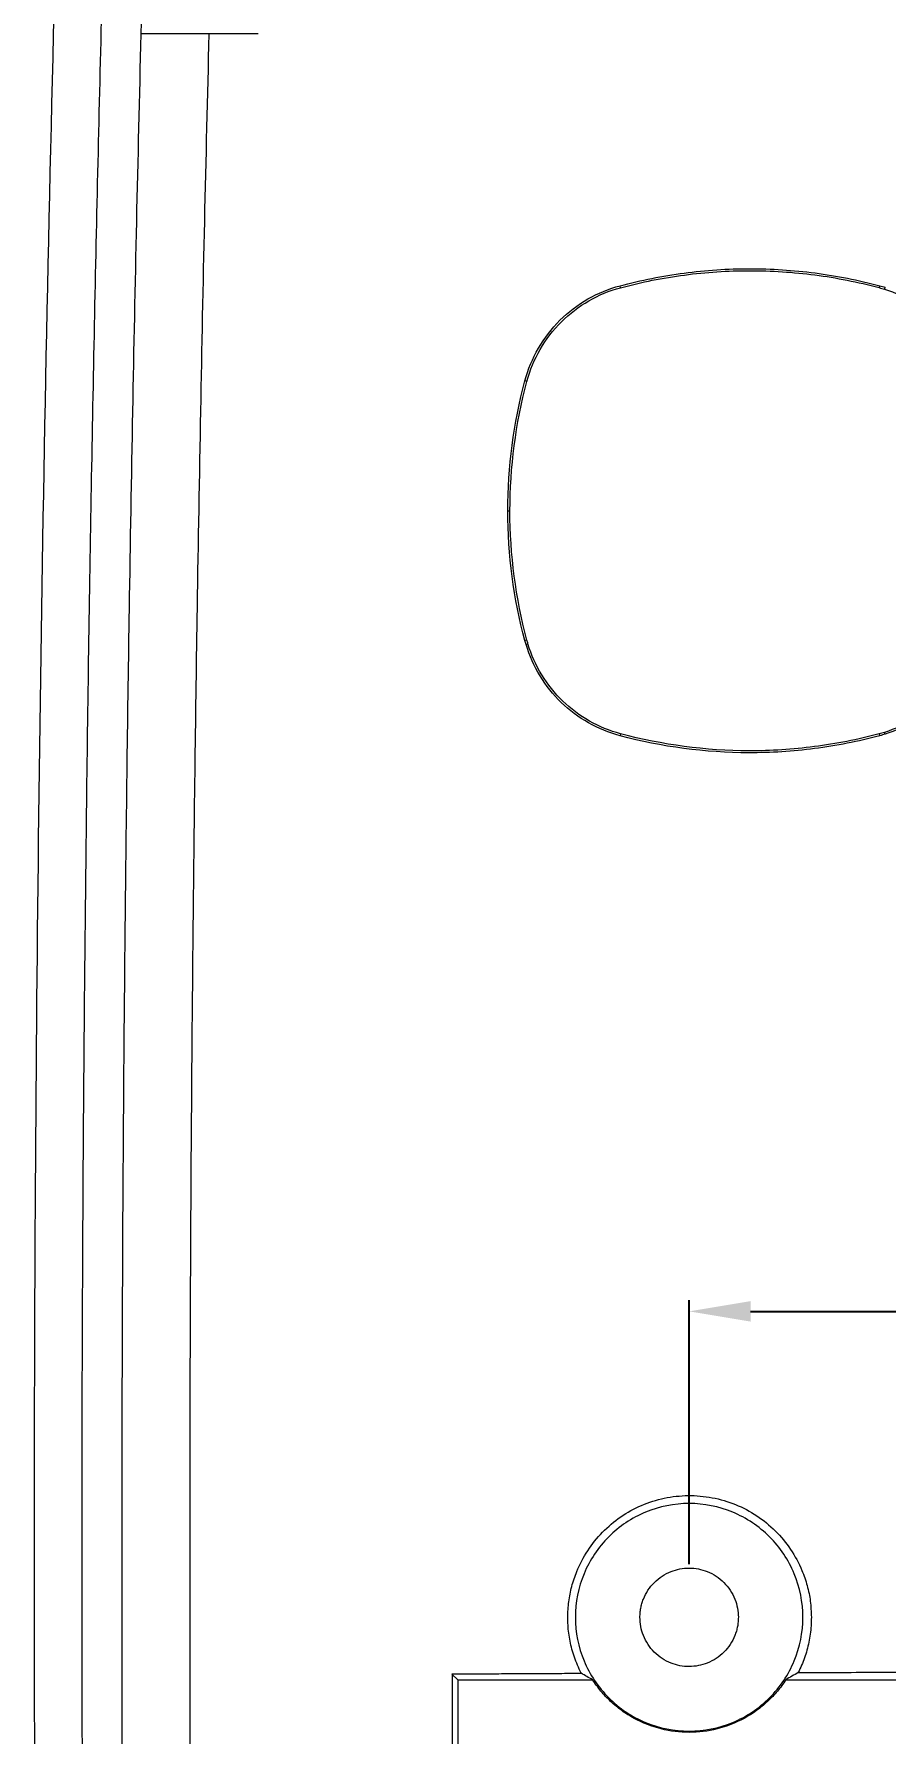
# Model space of a CAD drawing. Header units: inches. Extents: x 1631 to 3663, y 1126 to 1454.
# Drawn here: x 1882.42 to 1896.26, y 1294.37 to 1322 of the extents above; entities that cross this region are included whole.
import ezdxf

# ---------------------------------------------------------------- set-up
doc = ezdxf.new("R2010")
doc.units = ezdxf.units.IN
doc.header["$LTSCALE"] = 15
doc.styles.get("Standard").update_dxf_attribs({"font": 'txt', "bigfont": 'gbcbig.shx'})
doc.dimstyles.new('3', dxfattribs={"dimtxt": 3, "dimasz": 1, "dimexe": 0.18, "dimexo": 0.0625, "dimgap": 0.09, "dimtad": 0, "dimdsep": 46, "dimtxsty": 'Standard', "dimcen": 1, "dimclrd": 3, "dimclre": 3, "dimadec": 0, "dimazin": 2, "dimtfac": 1, "dimtofl": 0, "dimtmove": 0, "dimatfit": 3, "dimfxl": 1, "dimtolj": 1, "dimtzin": 0, "dimarcsym": 0})

# ---------------------------------------------------------------- blocks, each defined once
blk = doc.blocks.new('*D287')
at = {"color": 3, "lineweight": -2}
for p, q in [((1893.074, 1297.129), (1893.074, 1301.42)), ((1894.074, 1301.24), (1898.444, 1301.24)), ((1914.994, 1301.24), (1910.624, 1301.24)), ((1915.994, 1299.896), (1915.994, 1301.42))]:
    blk.add_line(p, q, dxfattribs=at)
at = {"color": 3}
for points in [[(1894.074, 1301.406), (1894.074, 1301.073), (1893.074, 1301.24)], [(1914.994, 1301.406), (1914.994, 1301.073), (1915.994, 1301.24)]]:
    blk.add_solid(points, dxfattribs=at)
at = {"layer": 'Defpoints', "color": 0}
for p in [(1915.994, 1301.24), (1915.994, 1299.834), (1893.074, 1297.067)]:
    blk.add_point(p, dxfattribs=at)
at = {"color": 0, "insert": (1904.534, 1301.24), "char_height": 3, "attachment_point": 5}
blk.add_mtext('\\A1;22.92', dxfattribs=at)

msp = doc.modelspace()

# ---------------------------------------------------------------- linework, layer by layer
at = {"color": 7, "linetype": 'Continuous', "lineweight": 15}
for p, q in [((1884.663, 1322.002), (1884.162, 1322.002)), ((1885.764, 1322.002), (1884.663, 1322.002)), ((1886.062, 1322.002), (1885.764, 1322.002)), ((1891.959, 1317.878), (1891.951, 1317.91)), ((1896.173, 1317.91), (1896.164, 1317.879)), ((1890.435, 1316.354), (1890.403, 1316.363)), ((1890.126, 1314.252), (1890.16, 1314.252)), ((1890.435, 1312.151), (1890.403, 1312.142)), ((1890.421, 1312.079), (1890.453, 1312.088)), ((1891.96, 1310.627), (1891.951, 1310.595)), ((1896.164, 1310.626), (1896.173, 1310.596)), ((1896.26, 1310.621), (1896.25, 1310.651)), ((1889.217, 1295.345), (1889.313, 1295.252)), ((1889.313, 1295.252), (1889.313, 1287.357)), ((1889.313, 1295.252), (1891.503, 1295.252)), ((1894.645, 1295.252), (1914.492, 1295.252))]:
    msp.add_line(p, q, dxfattribs=at)
for points, knots in [([(1883.835, 1349.214), (1883.388, 1341.278), (1883.055, 1333.321), (1882.708, 1321.373), (1882.618, 1317.388), (1882.487, 1309.415), (1882.446, 1305.427), (1882.421, 1299.424), (1882.418, 1297.42), (1882.426, 1293.401), (1882.436, 1291.386), (1882.476, 1287.354), (1882.506, 1285.336), (1882.569, 1282.307), (1882.593, 1281.295), (1882.648, 1279.281), (1882.68, 1278.277), (1882.784, 1275.278), (1882.868, 1273.294), (1883.069, 1269.364), (1883.185, 1267.419), (1883.453, 1263.571), (1883.603, 1261.668), (1883.856, 1258.852), (1883.945, 1257.926), (1884.128, 1256.104), (1884.224, 1255.207), (1884.322, 1254.324)], [0, 0, 0, 0, 0.25, 0.25, 0.375, 0.375, 0.5, 0.5, 0.5625, 0.5625, 0.625, 0.625, 0.6875, 0.6875, 0.71875, 0.71875, 0.75, 0.75, 0.8125, 0.8125, 0.875, 0.875, 0.9375, 0.9375, 0.96875, 0.96875, 1, 1, 1, 1]), ([(1885.085, 1254.592), (1885.062, 1254.802), (1885.015, 1255.222), (1884.946, 1255.857), (1884.879, 1256.493), (1884.813, 1257.131), (1884.749, 1257.772), (1884.686, 1258.415), (1884.624, 1259.061), (1884.565, 1259.71), (1884.506, 1260.36), (1884.449, 1261.013), (1884.394, 1261.668), (1884.34, 1262.324), (1884.287, 1262.981), (1884.236, 1263.639), (1884.14, 1264.91), (1884.008, 1266.813), (1883.851, 1269.372), (1883.713, 1271.964), (1883.576, 1274.96), (1883.45, 1278.401), (1883.344, 1282.274), (1883.27, 1286.265), (1883.215, 1291.023), (1883.197, 1295.778), (1883.203, 1300.458), (1883.226, 1304.835), (1883.274, 1309.672), (1883.354, 1314.959), (1883.464, 1320.232), (1883.598, 1325.326), (1883.755, 1330.243), (1883.93, 1334.993), (1884.132, 1339.731), (1884.356, 1344.447), (1884.528, 1347.579), (1884.613, 1349.14)], [0, 0, 0, 0, 0.007523, 0.015007, 0.022456, 0.029874, 0.037264, 0.044629, 0.051973, 0.059298, 0.066604, 0.07389, 0.081155, 0.088398, 0.095618, 0.102813, 0.109985, 0.13712, 0.164355, 0.19167, 0.219097, 0.258465, 0.299115, 0.339705, 0.38269, 0.447367, 0.488232, 0.529308, 0.584817, 0.640392, 0.695832, 0.750987, 0.80095, 0.850952, 0.900877, 0.950602, 1, 1, 1, 1]), ([(1883.963, 1283.999), (1883.957, 1284.329), (1883.945, 1284.994), (1883.928, 1286.001), (1883.913, 1287.025), (1883.9, 1288.067), (1883.888, 1289.127), (1883.878, 1290.205), (1883.862, 1292.311), (1883.849, 1295.561), (1883.851, 1299.229), (1883.863, 1302.364), (1883.884, 1305.768), (1883.92, 1309.22), (1883.973, 1312.891), (1884.024, 1315.825), (1884.087, 1318.939), (1884.137, 1320.985), (1884.162, 1322.002)], [0, 0, 0, 0, 0.025819, 0.052107, 0.078868, 0.106104, 0.133817, 0.16201, 0.190685, 0.299144, 0.417556, 0.479799, 0.54673, 0.686714, 0.753098, 0.837741, 0.919324, 1, 1, 1, 1]), ([(1885.263, 1322.002), (1885.238, 1320.987), (1885.187, 1318.944), (1885.124, 1315.835), (1885.073, 1312.905), (1885.02, 1309.238), (1884.985, 1305.79), (1884.963, 1302.387), (1884.951, 1299.25), (1884.949, 1295.581), (1884.963, 1292.058), (1884.985, 1289.422), (1885.006, 1287.568), (1885.031, 1285.767), (1885.053, 1284.583), (1885.064, 1284.001)], [0, 0, 0, 0, 0.080513, 0.162018, 0.246558, 0.312814, 0.452671, 0.519625, 0.58186, 0.700364, 0.808898, 0.858805, 0.907282, 0.954342, 1, 1, 1, 1]), ([(1891.951, 1317.91), (1892.293, 1318.001), (1892.64, 1318.07), (1893.344, 1318.163), (1893.7, 1318.187), (1894.411, 1318.187), (1894.769, 1318.164), (1895.476, 1318.072), (1895.826, 1318.002), (1896.173, 1317.91)], [0, 0, 0, 0, 0.25, 0.25, 0.5, 0.5, 0.75, 0.75, 1, 1, 1, 1]), ([(1891.959, 1317.878), (1892.301, 1317.969), (1892.647, 1318.038), (1893.349, 1318.131), (1893.703, 1318.154), (1894.412, 1318.155), (1894.768, 1318.132), (1895.472, 1318.04), (1895.82, 1317.971), (1896.164, 1317.879)], [0, 0, 0, 0, 0.25, 0.25, 0.5, 0.5, 0.75, 0.75, 1, 1, 1, 1]), ([(1890.403, 1316.363), (1890.453, 1316.55), (1890.526, 1316.727), (1890.72, 1317.06), (1890.839, 1317.213), (1891.108, 1317.484), (1891.263, 1317.601), (1891.591, 1317.788), (1891.767, 1317.861), (1891.951, 1317.91)], [0, 0, 0, 0, 0.25, 0.25, 0.5, 0.5, 0.75, 0.75, 1, 1, 1, 1]), ([(1890.435, 1316.354), (1890.484, 1316.538), (1890.556, 1316.712), (1890.746, 1317.039), (1890.863, 1317.191), (1891.128, 1317.457), (1891.281, 1317.573), (1891.604, 1317.757), (1891.778, 1317.83), (1891.959, 1317.878)], [0, 0, 0, 0, 0.25, 0.25, 0.5, 0.5, 0.75, 0.75, 1, 1, 1, 1]), ([(1896.26, 1317.884), (1896.259, 1317.882), (1896.257, 1317.877), (1896.255, 1317.869), (1896.252, 1317.862), (1896.251, 1317.856), (1896.251, 1317.854)], [0, 0, 0, 0, 0.252571, 0.503419, 0.752569, 1, 1, 1, 1]), ([(1896.251, 1317.854), (1896.425, 1317.799), (1896.589, 1317.724), (1896.895, 1317.533), (1897.039, 1317.418), (1897.287, 1317.158), (1897.396, 1317.011), (1897.574, 1316.697), (1897.641, 1316.53), (1897.688, 1316.353)], [0, 0, 0, 0, 0.25, 0.25, 0.5, 0.5, 0.75, 0.75, 1, 1, 1, 1]), ([(1891.951, 1310.595), (1891.769, 1310.644), (1891.598, 1310.714), (1891.277, 1310.897), (1891.127, 1311.008), (1890.863, 1311.264), (1890.746, 1311.41), (1890.552, 1311.727), (1890.476, 1311.897), (1890.421, 1312.079)], [0, 0, 0, 0, 0.25, 0.25, 0.5, 0.5, 0.75, 0.75, 1, 1, 1, 1]), ([(1891.96, 1310.627), (1891.781, 1310.675), (1891.612, 1310.744), (1891.296, 1310.924), (1891.147, 1311.034), (1890.888, 1311.286), (1890.773, 1311.43), (1890.581, 1311.742), (1890.507, 1311.909), (1890.453, 1312.088)], [0, 0, 0, 0, 0.25, 0.25, 0.5, 0.5, 0.75, 0.75, 1, 1, 1, 1]), ([(1897.677, 1312.11), (1897.628, 1311.939), (1897.559, 1311.778), (1897.382, 1311.473), (1897.273, 1311.33), (1896.904, 1310.952), (1896.591, 1310.758), (1896.25, 1310.651)], [0, 0, 0, 0, 0.25, 0.25, 0.5, 0.5, 1, 1, 1, 1]), ([(1897.707, 1312.101), (1897.657, 1311.928), (1897.587, 1311.764), (1897.408, 1311.455), (1897.297, 1311.309), (1896.923, 1310.926), (1896.605, 1310.729), (1896.26, 1310.621)], [0, 0, 0, 0, 0.25, 0.25, 0.5, 0.5, 1, 1, 1, 1]), ([(1896.173, 1310.596), (1895.823, 1310.502), (1895.468, 1310.432), (1894.759, 1310.341), (1894.404, 1310.318), (1893.337, 1310.32), (1892.627, 1310.415), (1891.951, 1310.595)], [0, 0, 0, 0, 0.25, 0.25, 0.5, 0.5, 1, 1, 1, 1]), ([(1896.164, 1310.626), (1895.817, 1310.533), (1895.463, 1310.464), (1894.758, 1310.373), (1894.404, 1310.35), (1893.342, 1310.352), (1892.635, 1310.447), (1891.96, 1310.627)], [0, 0, 0, 0, 0.25, 0.25, 0.5, 0.5, 1, 1, 1, 1]), ([(1891.1, 1296.267), (1891.101, 1296.309), (1891.103, 1296.394), (1891.115, 1296.52), (1891.136, 1296.645), (1891.164, 1296.769), (1891.201, 1296.891), (1891.275, 1297.091), (1891.414, 1297.358), (1891.657, 1297.659), (1891.955, 1297.91), (1892.296, 1298.097), (1892.668, 1298.216), (1893.058, 1298.258), (1893.452, 1298.224), (1893.831, 1298.111), (1894.18, 1297.929), (1894.483, 1297.68), (1894.734, 1297.379), (1894.899, 1297.071), (1894.998, 1296.784), (1895.052, 1296.528), (1895.058, 1296.354), (1895.062, 1296.267)], [0, 0, 0, 0, 0.0204003, 0.0406316, 0.060783, 0.0809453, 0.1012103, 0.1216699, 0.1826067, 0.2442455, 0.3061842, 0.368797, 0.4314057, 0.4944216, 0.5584121, 0.6226709, 0.6858027, 0.7490708, 0.8118962, 0.8746316, 0.9165962, 0.9581424, 1, 1, 1, 1]), ([(1894.924, 1296.267), (1894.924, 1296.509), (1894.876, 1296.751), (1894.69, 1297.198), (1894.553, 1297.403), (1894.211, 1297.746), (1894.006, 1297.883), (1893.558, 1298.068), (1893.316, 1298.117), (1892.832, 1298.117), (1892.59, 1298.068), (1892.142, 1297.883), (1891.937, 1297.746), (1891.595, 1297.403), (1891.457, 1297.198), (1891.272, 1296.751), (1891.224, 1296.509), (1891.224, 1296.267)], [0, 0, 0, 0, 0.125, 0.125, 0.25, 0.25, 0.375, 0.375, 0.5, 0.5, 0.625, 0.625, 0.75, 0.75, 0.875, 0.875, 1, 1, 1, 1]), ([(1892.274, 1296.267), (1892.275, 1296.292), (1892.276, 1296.342), (1892.287, 1296.417), (1892.304, 1296.49), (1892.338, 1296.589), (1892.4, 1296.709), (1892.504, 1296.836), (1892.631, 1296.94), (1892.818, 1297.037), (1893.074, 1297.086), (1893.384, 1297.027), (1893.609, 1296.878), (1893.747, 1296.709), (1893.82, 1296.567), (1893.866, 1296.417), (1893.871, 1296.317), (1893.874, 1296.267)], [0, 0, 0, 0, 0.0301791, 0.0601144, 0.090076, 0.1203331, 0.1853311, 0.2505429, 0.3155409, 0.3807528, 0.5004112, 0.6200695, 0.7495868, 0.8145849, 0.8797968, 0.9398462, 1, 1, 1, 1]), ([(1891.319, 1295.358), (1891.298, 1295.401), (1891.257, 1295.486), (1891.207, 1295.617), (1891.167, 1295.748), (1891.136, 1295.88), (1891.115, 1296.01), (1891.102, 1296.139), (1891.101, 1296.224), (1891.1, 1296.267)], [0, 0, 0, 0, 0.15275, 0.302143, 0.448212, 0.590994, 0.730525, 0.866846, 1, 1, 1, 1]), ([(1891.224, 1296.267), (1891.224, 1296.024), (1891.272, 1295.782), (1891.457, 1295.335), (1891.595, 1295.13), (1891.937, 1294.787), (1892.142, 1294.65), (1892.59, 1294.465), (1892.832, 1294.417), (1893.316, 1294.417), (1893.558, 1294.465), (1894.006, 1294.65), (1894.211, 1294.787), (1894.553, 1295.13), (1894.69, 1295.335), (1894.876, 1295.782), (1894.924, 1296.024), (1894.924, 1296.267)], [0, 0, 0, 0, 0.125, 0.125, 0.25, 0.25, 0.375, 0.375, 0.5, 0.5, 0.625, 0.625, 0.75, 0.75, 0.875, 0.875, 1, 1, 1, 1]), ([(1893.874, 1296.267), (1893.873, 1296.241), (1893.872, 1296.191), (1893.861, 1296.117), (1893.843, 1296.043), (1893.809, 1295.944), (1893.748, 1295.824), (1893.644, 1295.697), (1893.516, 1295.593), (1893.33, 1295.497), (1893.074, 1295.447), (1892.764, 1295.506), (1892.538, 1295.655), (1892.4, 1295.824), (1892.327, 1295.966), (1892.282, 1296.116), (1892.277, 1296.216), (1892.274, 1296.267)], [0, 0, 0, 0, 0.0301791, 0.0601144, 0.090076, 0.1203331, 0.1853311, 0.2505429, 0.3155409, 0.3807528, 0.5004112, 0.6200695, 0.7495868, 0.8145849, 0.8797968, 0.9398462, 1, 1, 1, 1]), ([(1895.062, 1296.267), (1895.061, 1296.221), (1895.059, 1296.13), (1895.045, 1295.994), (1895.022, 1295.862), (1894.991, 1295.733), (1894.951, 1295.607), (1894.905, 1295.486), (1894.868, 1295.409), (1894.849, 1295.37)], [0, 0, 0, 0, 0.148193, 0.294583, 0.439183, 0.58201, 0.723077, 0.862401, 1, 1, 1, 1]), ([(1894.849, 1295.37), (1894.815, 1295.35), (1894.75, 1295.31), (1894.679, 1295.271), (1894.645, 1295.252)], [0, 0, 0, 0, 0.515347, 1, 1, 1, 1]), ([(1894.849, 1295.37), (1895.053, 1295.371), (1895.477, 1295.372), (1896.136, 1295.373), (1896.839, 1295.375), (1897.584, 1295.376), (1898.368, 1295.377), (1899.189, 1295.378), (1900.042, 1295.379), (1900.922, 1295.379), (1901.822, 1295.379), (1902.734, 1295.38), (1903.649, 1295.379), (1904.259, 1295.379), (1904.562, 1295.379)], [0, 0, 0, 0, 0.063602, 0.131772, 0.204397, 0.281293, 0.362209, 0.446823, 0.534712, 0.625346, 0.718068, 0.81208, 0.906432, 1, 1, 1, 1]), ([(1889.216, 1295.346), (1889.328, 1295.346), (1889.552, 1295.348), (1889.894, 1295.35), (1890.243, 1295.352), (1890.597, 1295.354), (1890.956, 1295.356), (1891.198, 1295.357), (1891.319, 1295.358)], [0, 0, 0, 0, 0.162535, 0.327, 0.493193, 0.660902, 0.829911, 1, 1, 1, 1]), ([(1889.219, 1295.346), (1889.219, 1295.216), (1889.218, 1294.959), (1889.218, 1294.511), (1889.217, 1294.192), (1889.217, 1294.002)], [0, 0, 0, 0, 0.2888325, 0.5750355, 1, 1, 1, 1]), ([(1891.503, 1295.252), (1891.472, 1295.269), (1891.408, 1295.304), (1891.349, 1295.34), (1891.319, 1295.358)], [0, 0, 0, 0, 0.48605, 1, 1, 1, 1]), ([(1894.645, 1295.252), (1894.623, 1295.22), (1894.581, 1295.156), (1894.51, 1295.066), (1894.433, 1294.981), (1894.323, 1294.871), (1894.171, 1294.746), (1893.904, 1294.578), (1893.538, 1294.435), (1893.074, 1294.378), (1892.61, 1294.435), (1892.244, 1294.578), (1891.976, 1294.746), (1891.796, 1294.895), (1891.634, 1295.063), (1891.547, 1295.189), (1891.503, 1295.252)], [0, 0, 0, 0, 0.030833, 0.061566, 0.092317, 0.123201, 0.186675, 0.250288, 0.377118, 0.500028, 0.622938, 0.749769, 0.813244, 0.876856, 0.938394, 1, 1, 1, 1])]:
    msp.add_open_spline(points, degree=3, knots=knots, dxfattribs=at)
for points in [[(1884.162, 1322.002), (1884.171, 1322.335), (1884.179, 1322.668), (1884.188, 1323.002)], [(1896.164, 1317.879), (1896.193, 1317.87), (1896.222, 1317.862), (1896.251, 1317.854)], [(1896.173, 1317.91), (1896.202, 1317.901), (1896.231, 1317.893), (1896.26, 1317.884)], [(1890.126, 1314.252), (1890.126, 1314.961), (1890.219, 1315.671), (1890.403, 1316.363)], [(1890.16, 1314.252), (1890.16, 1314.958), (1890.252, 1315.666), (1890.435, 1316.354)], [(1890.403, 1312.142), (1890.22, 1312.825), (1890.126, 1313.534), (1890.126, 1314.252)], [(1890.435, 1312.151), (1890.253, 1312.832), (1890.16, 1313.538), (1890.159, 1314.252)], [(1890.421, 1312.079), (1890.415, 1312.1), (1890.409, 1312.121), (1890.403, 1312.142)], [(1890.453, 1312.088), (1890.447, 1312.109), (1890.441, 1312.13), (1890.435, 1312.151)], [(1896.25, 1310.651), (1896.221, 1310.643), (1896.193, 1310.635), (1896.164, 1310.626)], [(1896.26, 1310.621), (1896.231, 1310.613), (1896.202, 1310.604), (1896.173, 1310.596)]]:
    msp.add_open_spline(points, degree=3, dxfattribs=at)

# ---------------------------------------------------------------- dimensions: what is measured, and where the dimension line sits
dim = msp.add_linear_dim(base=(1915.994, 1301.24), p1=(1893.074, 1297.067), p2=(1915.994, 1299.834), dimstyle='3')
dim.commit()
dim.dimension.update_dxf_attribs({"geometry": '*D287', "text_midpoint": (1904.534, 1301.24)})

doc.saveas('drawing.dxf')
